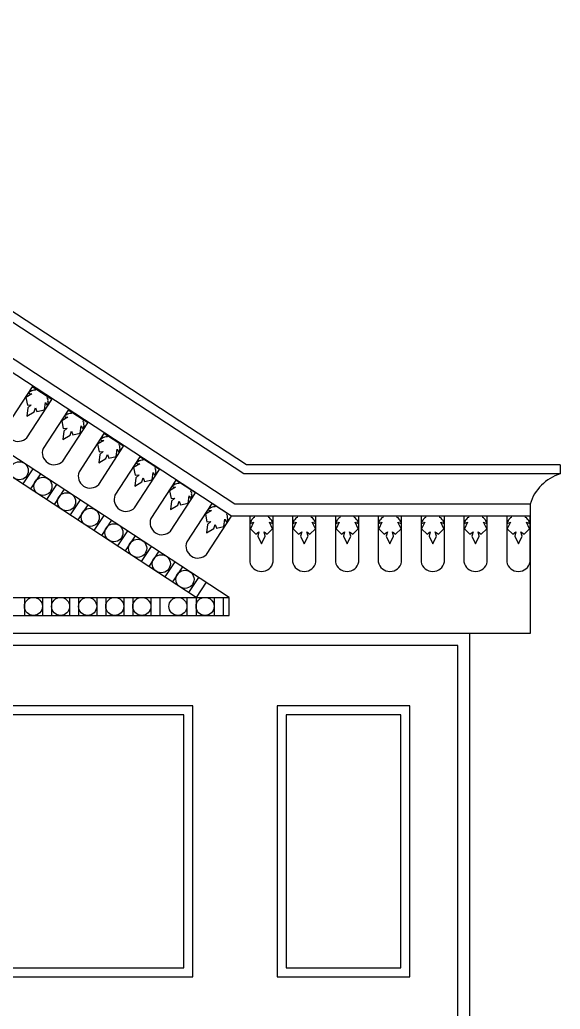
# Model space of a CAD drawing. Header units: metres. Extents: x 19666 to 22966, y 11128 to 15917.
# Drawn here: x 22068 to 22966, y 14274 to 15917 of the extents above; entities that cross this region are included whole.
import ezdxf

# ---------------------------------------------------------------- set-up
doc = ezdxf.new("R2010")
doc.units = ezdxf.units.M
for name, color, linetype in [('1', 3, 'Continuous'), ('3', 3, 'Continuous'), ('7', 7, 'Continuous')]:
    doc.layers.add(name, color=color, linetype=linetype)

msp = doc.modelspace()

# ---------------------------------------------------------------- linework, layer by layer
at = {"layer": '1'}
for points in [[(22965.59, 15162.52), (22440.2, 15162.52), (21315.59, 15898.63), (20190.98, 15162.52), (19665.59, 15162.52)], [(22915.59, 15112.52), (22425.29, 15112.52), (21315.59, 15838.87), (20205.89, 15112.52), (19715.59, 15112.52)], [(22795.59, 11327.52), (22795.59, 14877.52), (19835.59, 14877.52), (19835.59, 11327.52)]]:
    msp.add_lwpolyline(points, dxfattribs=at)
msp.add_lwpolyline([(21582.98, 14342.52), (22340.59, 14342.52), (22340.59, 14762.52), (21582.98, 14762.52, -0.35)], format="xyb", close=True, dxfattribs=at)
msp.add_lwpolyline([(22510.59, 14342.52), (22700.59, 14342.52), (22700.59, 14762.52), (22510.59, 14762.52)], close=True, dxfattribs=at)
at = {"layer": '3'}
for p, q in [((22089.46, 15170.97), (22073.03, 15145.87)), ((22102.01, 15162.76), (22085.58, 15137.66)), ((22102.01, 15162.76), (22085.58, 15137.66)), ((22128.77, 15145.24), (22112.35, 15120.14)), ((22141.33, 15137.02), (22124.9, 15111.92)), ((22168.09, 15119.5), (22151.66, 15094.4)), ((22180.64, 15111.29), (22164.21, 15086.19)), ((22180.64, 15111.29), (22164.22, 15086.19)), ((22207.41, 15093.77), (22190.98, 15068.67)), ((22219.96, 15085.56), (22203.53, 15060.46)), ((22246.73, 15068.04), (22230.3, 15042.94)), ((22259.28, 15059.82), (22242.85, 15034.72)), ((22259.28, 15059.82), (22242.85, 15034.72)), ((22286.05, 15042.3), (22269.62, 15017.2)), ((22298.6, 15034.09), (22282.17, 15008.99)), ((22325.37, 15016.57), (22308.94, 14991.47)), ((22337.92, 15008.36), (22321.49, 14983.25)), ((22337.92, 15008.35), (22321.49, 14983.25)), ((22364.69, 14990.84), (22348.26, 14965.73)), ((22377.24, 14982.62), (22360.81, 14957.52)), ((22377.24, 14982.62), (22360.81, 14957.52)), ((22377.24, 14982.62), (22360.81, 14957.52)), ((22075.59, 14957.52), (22075.59, 14927.52)), ((22105.59, 14957.52), (22105.59, 14927.52)), ((22120.59, 14957.52), (22120.59, 14927.52)), ((22150.59, 14957.52), (22150.59, 14927.52)), ((22165.59, 14957.52), (22165.59, 14927.52)), ((22195.59, 14957.52), (22195.59, 14927.52)), ((22210.59, 14957.52), (22210.59, 14927.52)), ((22240.59, 14957.52), (22240.59, 14927.52)), ((22255.59, 14957.52), (22255.59, 14927.52)), ((22285.59, 14957.52), (22285.59, 14927.52)), ((22300.59, 14957.52), (22300.59, 14927.52)), ((22345.59, 14957.52), (22345.59, 14927.52)), ((22360.59, 14957.52), (22360.59, 14927.52)), ((22360.81, 14957.52), (22415.59, 14957.52)), ((22360.81, 14957.52), (22415.59, 14957.52)), ((22390.59, 14957.52), (22390.59, 14927.52)), ((22405.59, 14957.52), (22405.59, 14927.52))]:
    msp.add_line(p, q, dxfattribs=at)
for points in [[(22088.37, 15307.44), (22047.03, 15243.78, 0.82), (22079.68, 15222.57), (22121.02, 15286.24)], [(22148.03, 15268.7), (22106.69, 15205.03, 0.82), (22139.34, 15183.83), (22180.68, 15247.49)], [(22207.69, 15229.95), (22166.35, 15166.29, 0.82), (22199, 15145.09), (22240.34, 15208.75)], [(22267.35, 15191.21), (22226.01, 15127.55, 0.82), (22258.66, 15106.34), (22300, 15170.01)], [(22327.01, 15152.47), (22285.67, 15088.8, 0.82), (22318.32, 15067.6), (22359.66, 15131.26)], [(22386.67, 15113.72), (22345.33, 15050.06, 0.82), (22377.98, 15028.86), (22419.32, 15092.52)], [(22449.84, 15092.52), (22449.84, 15016.61, 0.82), (22488.77, 15016.61), (22488.77, 15092.52)], [(22520.98, 15092.52), (22520.98, 15016.61, 0.82), (22559.91, 15016.61), (22559.91, 15092.52)], [(22592.11, 15092.52), (22592.11, 15016.61, 0.82), (22631.04, 15016.61), (22631.04, 15092.52)], [(22663.25, 15092.52), (22663.25, 15016.61, 0.82), (22702.18, 15016.61), (22702.18, 15092.52)], [(22734.38, 15092.52), (22734.38, 15016.61, 0.82), (22773.32, 15016.61), (22773.32, 15092.52)], [(22805.52, 15092.52), (22805.52, 15016.61, 0.82), (22844.45, 15016.61), (22844.45, 15092.52)], [(22876.66, 15092.52), (22876.66, 15016.61, 0.82), (22915.59, 15016.61), (22915.59, 15092.52)]]:
    msp.add_lwpolyline(points, format="xyb", close=True, dxfattribs=at)
for points in [[(22095.05, 15302.73), (22093.45, 15301.46), (22092.01, 15301.62), (22091.47, 15301.97), (22091.11, 15301.43), (22089.32, 15301.05), (22088.07, 15300.32), (22086.63, 15300.48), (22086.28, 15299.94), (22085.93, 15299.39), (22085.58, 15298.85), (22085.03, 15299.2), (22083.78, 15298.47), (22083.08, 15297.38), (22082.73, 15296.84), (22083.27, 15296.49), (22083.81, 15296.14), (22088.13, 15295.65), (22077.79, 15289.24), (22080.46, 15276.7), (22086.92, 15277.13), (22081.41, 15272.22), (22079.8, 15258.44), (22091.74, 15265.51), (22093.99, 15272.55), (22096.22, 15266.47), (22108.76, 15269.13), (22110.41, 15281.18), (22112.61, 15277.43), (22113.15, 15277.08), (22113.7, 15276.73), (22114.05, 15277.27), (22114.75, 15278.36), (22114.92, 15279.8), (22114.37, 15280.15), (22114.73, 15280.69), (22115.08, 15281.24), (22115.43, 15281.78), (22114.7, 15283.03), (22114.86, 15284.47), (22114.48, 15286.26), (22114.83, 15286.8), (22114.29, 15287.15), (22113.55, 15288.4), (22114.07, 15290.38)], [(22154.71, 15263.99), (22153.11, 15262.71), (22151.67, 15262.88), (22151.13, 15263.23), (22150.77, 15262.69), (22148.98, 15262.31), (22147.73, 15261.57), (22146.29, 15261.74), (22145.94, 15261.19), (22145.59, 15260.65), (22145.24, 15260.11), (22144.69, 15260.46), (22143.44, 15259.73), (22142.74, 15258.64), (22142.39, 15258.1), (22142.93, 15257.74), (22143.47, 15257.39), (22147.79, 15256.9), (22137.45, 15250.5), (22140.12, 15237.95), (22146.58, 15238.39), (22141.07, 15233.48), (22139.46, 15219.69), (22151.4, 15226.77), (22153.65, 15233.8), (22155.88, 15227.72), (22168.42, 15230.38), (22170.07, 15242.44), (22172.27, 15238.69), (22172.81, 15238.34), (22173.36, 15237.99), (22173.71, 15238.53), (22174.41, 15239.61), (22174.58, 15241.05), (22174.03, 15241.41), (22174.39, 15241.95), (22174.74, 15242.49), (22175.09, 15243.03), (22174.36, 15244.28), (22174.52, 15245.72), (22174.14, 15247.51), (22174.49, 15248.06), (22173.95, 15248.41), (22173.21, 15249.66), (22173.73, 15251.64)], [(22214.37, 15225.25), (22212.77, 15223.97), (22211.33, 15224.13), (22210.79, 15224.49), (22210.43, 15223.94), (22208.64, 15223.56), (22207.39, 15222.83), (22205.95, 15222.99), (22205.6, 15222.45), (22205.25, 15221.91), (22204.9, 15221.36), (22204.35, 15221.72), (22203.1, 15220.98), (22202.4, 15219.9), (22202.05, 15219.35), (22202.59, 15219), (22203.13, 15218.65), (22207.45, 15218.16), (22197.11, 15211.75), (22199.78, 15199.21), (22206.24, 15199.65), (22200.73, 15194.73), (22199.12, 15180.95), (22211.06, 15188.03), (22213.31, 15195.06), (22215.54, 15188.98), (22228.08, 15191.64), (22229.73, 15203.69), (22231.93, 15199.95), (22232.47, 15199.59), (22233.02, 15199.24), (22233.37, 15199.78), (22234.07, 15200.87), (22234.24, 15202.31), (22233.69, 15202.66), (22234.05, 15203.21), (22234.4, 15203.75), (22234.75, 15204.29), (22234.02, 15205.54), (22234.18, 15206.98), (22233.8, 15208.77), (22234.15, 15209.31), (22233.61, 15209.67), (22232.87, 15210.91), (22233.39, 15212.9)], [(22274.03, 15186.5), (22272.43, 15185.23), (22270.99, 15185.39), (22270.45, 15185.74), (22270.09, 15185.2), (22268.3, 15184.82), (22267.05, 15184.09), (22265.61, 15184.25), (22265.26, 15183.71), (22264.91, 15183.16), (22264.56, 15182.62), (22264.01, 15182.97), (22262.76, 15182.24), (22262.06, 15181.15), (22261.71, 15180.61), (22262.25, 15180.26), (22262.79, 15179.9), (22267.11, 15179.42), (22256.77, 15173.01), (22259.44, 15160.47), (22265.9, 15160.9), (22260.39, 15155.99), (22258.78, 15142.21), (22270.72, 15149.28), (22272.97, 15156.32), (22275.2, 15150.23), (22287.74, 15152.9), (22289.39, 15164.95), (22291.59, 15161.2), (22292.13, 15160.85), (22292.68, 15160.5), (22293.03, 15161.04), (22293.73, 15162.13), (22293.9, 15163.57), (22293.35, 15163.92), (22293.71, 15164.46), (22294.06, 15165), (22294.41, 15165.55), (22293.68, 15166.8), (22293.84, 15168.23), (22293.46, 15170.03), (22293.81, 15170.57), (22293.27, 15170.92), (22292.53, 15172.17), (22293.05, 15174.15)], [(22333.69, 15147.76), (22332.09, 15146.48), (22330.65, 15146.65), (22330.11, 15147), (22329.75, 15146.46), (22327.96, 15146.07), (22326.71, 15145.34), (22325.27, 15145.5), (22324.92, 15144.96), (22324.57, 15144.42), (22324.22, 15143.88), (22323.67, 15144.23), (22322.42, 15143.5), (22321.72, 15142.41), (22321.37, 15141.87), (22321.91, 15141.51), (22322.45, 15141.16), (22326.77, 15140.67), (22316.43, 15134.26), (22319.1, 15121.72), (22325.56, 15122.16), (22320.05, 15117.24), (22318.44, 15103.46), (22330.38, 15110.54), (22332.63, 15117.57), (22334.86, 15111.49), (22347.4, 15114.15), (22349.05, 15126.21), (22351.25, 15122.46), (22351.79, 15122.11), (22352.34, 15121.75), (22352.69, 15122.3), (22353.39, 15123.38), (22353.56, 15124.82), (22353.01, 15125.17), (22353.37, 15125.72), (22353.72, 15126.26), (22354.07, 15126.8), (22353.34, 15128.05), (22353.5, 15129.49), (22353.12, 15131.28), (22353.47, 15131.83), (22352.93, 15132.18), (22352.19, 15133.43), (22352.71, 15135.41)], [(22393.35, 15109.02), (22391.75, 15107.74), (22390.31, 15107.9), (22389.77, 15108.25), (22389.41, 15107.71), (22387.62, 15107.33), (22386.37, 15106.6), (22384.93, 15106.76), (22384.58, 15106.22), (22384.23, 15105.67), (22383.88, 15105.13), (22383.33, 15105.48), (22382.08, 15104.75), (22381.38, 15103.67), (22381.03, 15103.12), (22381.57, 15102.77), (22382.11, 15102.42), (22386.43, 15101.93), (22376.09, 15095.52), (22378.76, 15082.98), (22385.22, 15083.41), (22379.71, 15078.5), (22378.1, 15064.72), (22390.04, 15071.8), (22392.29, 15078.83), (22394.52, 15072.75), (22407.06, 15075.41), (22408.71, 15087.46), (22410.91, 15083.72), (22411.45, 15083.36), (22412, 15083.01), (22412.35, 15083.55), (22413.05, 15084.64), (22413.22, 15086.08), (22412.67, 15086.43), (22413.03, 15086.97), (22413.38, 15087.52), (22413.73, 15088.06), (22413, 15089.31), (22413.16, 15090.75), (22412.78, 15092.54), (22413.13, 15093.08), (22412.59, 15093.44), (22411.85, 15094.68), (22412.37, 15096.67)], [(22458, 15092.21), (22457.35, 15090.27), (22456.06, 15089.62), (22455.41, 15089.62), (22455.41, 15088.97), (22454.12, 15087.68), (22453.47, 15086.38), (22452.17, 15085.73), (22452.17, 15085.09), (22452.17, 15084.44), (22452.17, 15083.79), (22451.52, 15083.79), (22450.88, 15082.5), (22450.88, 15081.2), (22450.88, 15080.55), (22451.52, 15080.55), (22452.17, 15080.55), (22456.06, 15082.5), (22450.88, 15071.49), (22459.95, 15062.43), (22465.13, 15066.31), (22463.19, 15059.19), (22469.34, 15046.75), (22475.49, 15059.19), (22473.55, 15066.31), (22478.73, 15062.43), (22487.8, 15071.49), (22482.62, 15082.5), (22486.51, 15080.55), (22487.16, 15080.55), (22487.8, 15080.55), (22487.8, 15081.2), (22487.8, 15082.5), (22487.16, 15083.79), (22486.51, 15083.79), (22486.51, 15084.44), (22486.51, 15085.09), (22486.51, 15085.73), (22485.21, 15086.38), (22484.56, 15087.68), (22483.27, 15088.97), (22483.27, 15089.62), (22482.62, 15089.62), (22481.33, 15090.27), (22480.68, 15092.21)], [(22529.14, 15092.21), (22528.49, 15090.27), (22527.2, 15089.62), (22526.55, 15089.62), (22526.55, 15088.97), (22525.25, 15087.68), (22524.6, 15086.38), (22523.31, 15085.73), (22523.31, 15085.09), (22523.31, 15084.44), (22523.31, 15083.79), (22522.66, 15083.79), (22522.01, 15082.5), (22522.01, 15081.2), (22522.01, 15080.55), (22522.66, 15080.55), (22523.31, 15080.55), (22527.2, 15082.5), (22522.01, 15071.49), (22531.08, 15062.43), (22536.27, 15066.31), (22534.32, 15059.19), (22540.48, 15046.75), (22546.63, 15059.19), (22544.69, 15066.31), (22549.87, 15062.43), (22558.94, 15071.49), (22553.76, 15082.5), (22557.64, 15080.55), (22558.29, 15080.55), (22558.94, 15080.55), (22558.94, 15081.2), (22558.94, 15082.5), (22558.29, 15083.79), (22557.64, 15083.79), (22557.64, 15084.44), (22557.64, 15085.09), (22557.64, 15085.73), (22556.35, 15086.38), (22555.7, 15087.68), (22554.41, 15088.97), (22554.41, 15089.62), (22553.76, 15089.62), (22552.46, 15090.27), (22551.81, 15092.21)], [(22600.28, 15092.21), (22599.63, 15090.27), (22598.33, 15089.62), (22597.68, 15089.62), (22597.68, 15088.97), (22596.39, 15087.68), (22595.74, 15086.38), (22594.44, 15085.73), (22594.44, 15085.09), (22594.44, 15084.44), (22594.44, 15083.79), (22593.8, 15083.79), (22593.15, 15082.5), (22593.15, 15081.2), (22593.15, 15080.55), (22593.8, 15080.55), (22594.44, 15080.55), (22598.33, 15082.5), (22593.15, 15071.49), (22602.22, 15062.43), (22607.4, 15066.31), (22605.46, 15059.19), (22611.61, 15046.75), (22617.77, 15059.19), (22615.82, 15066.31), (22621.01, 15062.43), (22630.08, 15071.49), (22624.89, 15082.5), (22628.78, 15080.55), (22629.43, 15080.55), (22630.08, 15080.55), (22630.08, 15081.2), (22630.08, 15082.5), (22629.43, 15083.79), (22628.78, 15083.79), (22628.78, 15084.44), (22628.78, 15085.09), (22628.78, 15085.73), (22627.49, 15086.38), (22626.84, 15087.68), (22625.54, 15088.97), (22625.54, 15089.62), (22624.89, 15089.62), (22623.6, 15090.27), (22622.95, 15092.21)], [(22671.41, 15092.21), (22670.76, 15090.27), (22669.47, 15089.62), (22668.82, 15089.62), (22668.82, 15088.97), (22667.52, 15087.68), (22666.88, 15086.38), (22665.58, 15085.73), (22665.58, 15085.09), (22665.58, 15084.44), (22665.58, 15083.79), (22664.93, 15083.79), (22664.29, 15082.5), (22664.29, 15081.2), (22664.29, 15080.55), (22664.93, 15080.55), (22665.58, 15080.55), (22669.47, 15082.5), (22664.29, 15071.49), (22673.36, 15062.43), (22678.54, 15066.31), (22676.59, 15059.19), (22682.75, 15046.75), (22688.9, 15059.19), (22686.96, 15066.31), (22692.14, 15062.43), (22701.21, 15071.49), (22696.03, 15082.5), (22699.92, 15080.55), (22700.57, 15080.55), (22701.21, 15080.55), (22701.21, 15081.2), (22701.21, 15082.5), (22700.57, 15083.79), (22699.92, 15083.79), (22699.92, 15084.44), (22699.92, 15085.09), (22699.92, 15085.73), (22698.62, 15086.38), (22697.97, 15087.68), (22696.68, 15088.97), (22696.68, 15089.62), (22696.03, 15089.62), (22694.73, 15090.27), (22694.09, 15092.21)], [(22742.55, 15092.21), (22741.9, 15090.27), (22740.6, 15089.62), (22739.96, 15089.62), (22739.96, 15088.97), (22738.66, 15087.68), (22738.01, 15086.38), (22736.72, 15085.73), (22736.72, 15085.09), (22736.72, 15084.44), (22736.72, 15083.79), (22736.07, 15083.79), (22735.42, 15082.5), (22735.42, 15081.2), (22735.42, 15080.55), (22736.07, 15080.55), (22736.72, 15080.55), (22740.6, 15082.5), (22735.42, 15071.49), (22744.49, 15062.43), (22749.67, 15066.31), (22747.73, 15059.19), (22753.89, 15046.75), (22760.04, 15059.19), (22758.1, 15066.31), (22763.28, 15062.43), (22772.35, 15071.49), (22767.17, 15082.5), (22771.05, 15080.55), (22771.7, 15080.55), (22772.35, 15080.55), (22772.35, 15081.2), (22772.35, 15082.5), (22771.7, 15083.79), (22771.05, 15083.79), (22771.05, 15084.44), (22771.05, 15085.09), (22771.05, 15085.73), (22769.76, 15086.38), (22769.11, 15087.68), (22767.81, 15088.97), (22767.81, 15089.62), (22767.17, 15089.62), (22765.87, 15090.27), (22765.22, 15092.21)], [(22813.68, 15092.21), (22813.04, 15090.27), (22811.74, 15089.62), (22811.09, 15089.62), (22811.09, 15088.97), (22809.8, 15087.68), (22809.15, 15086.38), (22807.85, 15085.73), (22807.85, 15085.09), (22807.85, 15084.44), (22807.85, 15083.79), (22807.21, 15083.79), (22806.56, 15082.5), (22806.56, 15081.2), (22806.56, 15080.55), (22807.21, 15080.55), (22807.85, 15080.55), (22811.74, 15082.5), (22806.56, 15071.49), (22815.63, 15062.43), (22820.81, 15066.31), (22818.87, 15059.19), (22825.02, 15046.75), (22831.18, 15059.19), (22829.23, 15066.31), (22834.42, 15062.43), (22843.49, 15071.49), (22838.3, 15082.5), (22842.19, 15080.55), (22842.84, 15080.55), (22843.49, 15080.55), (22843.49, 15081.2), (22843.49, 15082.5), (22842.84, 15083.79), (22842.19, 15083.79), (22842.19, 15084.44), (22842.19, 15085.09), (22842.19, 15085.73), (22840.89, 15086.38), (22840.25, 15087.68), (22838.95, 15088.97), (22838.95, 15089.62), (22838.3, 15089.62), (22837.01, 15090.27), (22836.36, 15092.21)], [(22884.82, 15092.21), (22884.17, 15090.27), (22882.88, 15089.62), (22882.23, 15089.62), (22882.23, 15088.97), (22880.93, 15087.68), (22880.29, 15086.38), (22878.99, 15085.73), (22878.99, 15085.09), (22878.99, 15084.44), (22878.99, 15083.79), (22878.34, 15083.79), (22877.69, 15082.5), (22877.69, 15081.2), (22877.69, 15080.55), (22878.34, 15080.55), (22878.99, 15080.55), (22882.88, 15082.5), (22877.69, 15071.49), (22886.76, 15062.43), (22891.95, 15066.31), (22890, 15059.19), (22896.16, 15046.75), (22902.31, 15059.19), (22900.37, 15066.31), (22905.55, 15062.43), (22914.62, 15071.49), (22909.44, 15082.5), (22913.33, 15080.55), (22913.97, 15080.55), (22914.62, 15080.55), (22914.62, 15081.2), (22914.62, 15082.5), (22913.97, 15083.79), (22913.33, 15083.79), (22913.33, 15084.44), (22913.33, 15085.09), (22913.33, 15085.73), (22912.03, 15086.38), (22911.38, 15087.68), (22910.09, 15088.97), (22910.09, 15089.62), (22909.44, 15089.62), (22908.14, 15090.27), (22907.5, 15092.21)]]:
    msp.add_lwpolyline(points, dxfattribs=at)
for centre in [(22067.04, 15167.75), (22106.36, 15142.02), (22145.68, 15116.28), (22185, 15090.55), (22224.32, 15064.82), (22263.64, 15039.08), (22302.95, 15013.35), (22342.27, 14987.62), (22090.59, 14942.52), (22135.59, 14942.52), (22180.59, 14942.52), (22225.59, 14942.52), (22270.59, 14942.52), (22330.59, 14942.52), (22375.59, 14942.52)]:
    msp.add_circle(centre, 15, dxfattribs=at)
at = {"layer": '7'}
for p, q in [((22415.59, 14927.52), (22415.59, 14957.52)), ((20215.59, 14927.52), (22415.59, 14927.52))]:
    msp.add_line(p, q, dxfattribs=at)
for points in [[(22965.59, 15177.52), (22444.67, 15177.52), (21315.59, 15916.55), (20186.51, 15177.52), (19665.59, 15177.52)], [(22915.59, 15092.52), (22419.32, 15092.52), (21315.59, 15814.96), (20211.85, 15092.52), (19715.59, 15092.52)], [(22415.59, 14957.52), (21315.59, 15677.52), (20215.59, 14957.52)], [(22815.59, 11327.52), (22815.59, 14897.52), (19815.59, 14897.52), (19815.59, 11327.52)]]:
    msp.add_lwpolyline(points, dxfattribs=at)
for points in [[(22360.81, 14957.52), (21315.59, 15641.66), (20270.37, 14957.52)], [(22495.59, 14327.52), (22715.59, 14327.52), (22715.59, 14777.52), (22495.59, 14777.52)]]:
    msp.add_lwpolyline(points, close=True, dxfattribs=at)
msp.add_lwpolyline([(22965.59, 15177.52), (22965.59, 15162.52, 0.25), (22915.59, 15112.52), (22915.59, 15092.52), (22915.59, 14897.52), (22815.59, 14897.52)], format="xyb", dxfattribs=at)
msp.add_lwpolyline([(21550.11, 14327.52), (22355.59, 14327.52), (22355.59, 14777.52), (21550.11, 14777.52, -0.4)], format="xyb", close=True, dxfattribs=at)

doc.saveas('drawing.dxf')
